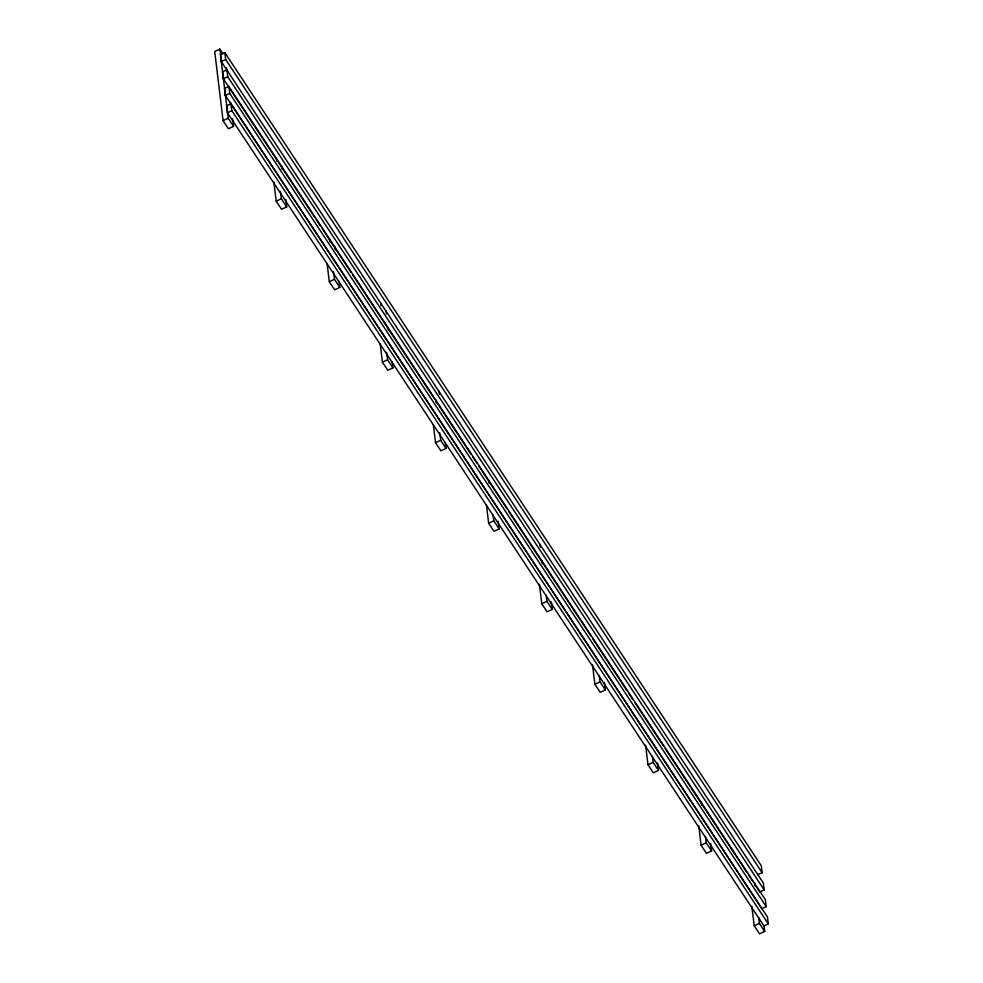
<?xml version="1.0" encoding="UTF-8"?>
<svg xmlns="http://www.w3.org/2000/svg" width="983" height="983" viewBox="0 0 983 983"><rect width="100%" height="100%" fill="white"/><g stroke="black" fill="none" stroke-linecap="round" stroke-linejoin="round"><path stroke-width="1.47" d="M222.92 53.77L219.873 49.15L214.712 51.521L223.08 120.651L228.412 128.748L233.573 126.377L232.664 118.857M757.721 874.71L762.12 872.683L761.284 865.765L224.824 52.578L220.425 54.593L228.24 118.279L233.573 126.377M754.735 884.307L759.798 891.986L764.209 889.971L763.361 883.053L221.261 61.511L225.66 59.484L224.824 52.578M223.338 78.8L227.737 76.772L226.901 69.854L222.502 71.882L223.338 78.8L314.585 217.108M228.892 86.492L224.493 88.507L225.328 95.425L761.788 908.624L766.199 906.596L765.364 899.691L228.892 86.492L229.727 93.397L766.199 906.596M225.328 95.425L229.727 93.397M227.429 112.713L226.582 105.795L230.993 103.768L767.453 916.967L768.288 923.885L763.889 925.9L227.429 112.713L231.828 110.686L230.673 102.33M223.08 120.651L228.24 118.279M285.783 199.365L286.692 206.885L281.531 209.256L276.186 201.159L281.359 198.787L280.45 191.28M339.074 281.384L339.799 287.392L334.638 289.764L329.305 281.679L334.466 279.307L333.556 271.787M392.192 361.891L392.917 367.9L387.757 370.272L382.412 362.186L387.572 359.815L386.663 352.295M445.299 442.399L446.024 448.42L440.863 450.792L435.53 442.694L440.691 440.323L439.782 432.815M498.234 521.408L499.143 528.928L493.982 531.299L488.637 523.202L493.798 520.83L493.073 514.822M551.34 601.915L552.249 609.435L547.089 611.807L541.756 603.722L546.917 601.35L546.192 595.329M604.459 682.435L605.368 689.943L600.208 692.315L594.862 684.229L600.023 681.858L599.298 675.849M657.566 762.943L658.475 770.451L653.314 772.835L647.981 764.737L653.142 762.366L652.417 756.357M710.684 843.451L711.594 850.971L706.433 853.342L701.088 845.245L706.249 842.873L705.524 836.865M764.024 925.839L764.7 931.479L759.54 933.85L754.207 925.753L759.367 923.381L758.643 917.372M225.66 59.484L762.12 872.683M227.737 76.772L764.209 889.971M316.268 219.664L320.495 226.065M322.191 228.634L350.906 272.168M352.602 274.736L434.547 398.951M436.231 401.519L470.869 454.023M472.565 456.579L476.792 462.981M478.475 465.549L507.203 509.083M508.887 511.651L590.832 635.866M592.528 638.434L627.166 690.938M628.85 693.494L633.077 699.896M634.772 702.464L663.488 745.999M665.184 748.567L747.129 872.781M748.825 875.349L753.039 881.751M231.828 110.686L768.288 923.885M281.359 198.787L286.692 206.885M334.466 279.307L339.799 287.392M387.572 359.815L392.917 367.9M440.691 440.323L446.024 448.42M493.798 520.83L499.143 528.928M546.917 601.35L552.249 609.435M600.023 681.858L605.368 689.943M653.142 762.366L658.475 770.451M706.249 842.873L711.594 850.971M759.367 923.381L764.7 931.479M219.873 49.15L221.396 61.45M754.452 882.808L754.821 885.818M751.835 906.215L754.207 925.753M701.346 802.3L701.702 805.31M698.729 825.708L701.088 845.245M645.61 745.2L647.981 764.737M592.503 664.692L594.862 684.229M539.999 544.238L540.367 547.236M542.002 560.765L542.37 563.775M539.384 584.185L541.756 603.722M488.895 480.257L489.251 483.267M486.462 505.176L488.637 523.202M439.118 391.308L439.487 394.318M435.776 399.749L436.145 402.747M433.343 424.656L435.53 442.694M386 310.8L386.368 313.798M388.002 327.327L388.371 330.337M380.667 302.703L381.035 305.713M380.237 344.148L382.412 362.186M334.896 246.819L335.252 249.817M329.551 238.722L329.919 241.732M327.118 263.641L329.305 281.679M281.777 166.311L282.146 169.309M276.444 158.214L276.813 161.224M273.827 181.622L276.186 201.159M226.483 67.766L226.852 70.764"/></g></svg>
